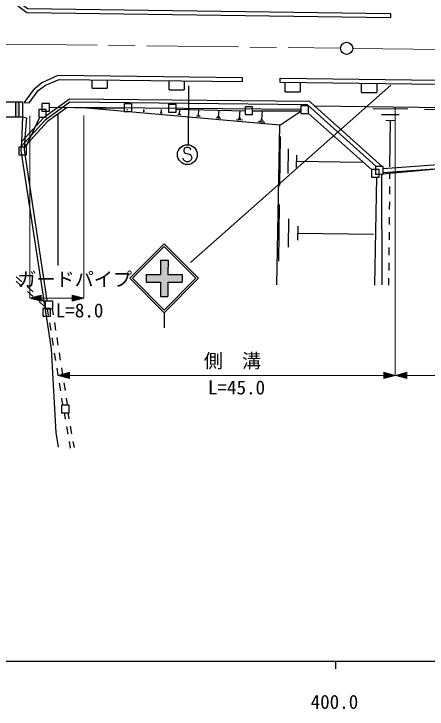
# Model space of a CAD drawing. Units: millimetres, scale not verified. Extents: x 40000 to 680000, y 20000 to 380000.
# Drawn here: x 425877 to 479975, y 198715 to 289646 of the extents above; entities that cross this region are included whole.
import ezdxf
from ezdxf.enums import TextEntityAlignment as Align

# ---------------------------------------------------------------- set-up
doc = ezdxf.new("R2010")
doc.units = ezdxf.units.MM
doc.header["$LTSCALE"] = 1000
doc.linetypes.add('CHAIN', pattern=[18.5, 12, -1.5, 3.5, -1.5])
for name, color, linetype, lineweight in [('M-BGD', 7, 'Continuous', 25), ('M-BMK', 2, 'CHAIN', 13), ('M-BMK-ROW', 30, 'Continuous', 25), ('M-BMK-SRVR', 3, 'Continuous', 25), ('M-STR-HTXT', 7, 'Continuous', 13), ('M-STR-STRC', 7, 'Continuous', 25), ('M-STR-STRD', 7, 'Continuous', 25), ('M-TTL-BAND', 7, 'Continuous', 25)]:
    doc.layers.add(name, color=color, linetype=linetype, lineweight=lineweight)
doc.styles.add('ＭＳ ゴシック', font='')
doc.styles.get('ＭＳ ゴシック').set_extended_font_data('MS Gothic')

msp = doc.modelspace()

# ---------------------------------------------------------------- hatches: boundary and pattern name
at = {"layer": 'M-STR-STRC'}
for points in [[(426534, 276173), (426534, 278127), (426084, 278127), (426084, 276173)], [(443192, 255563), (445052, 255563), (445053, 257423), (446053, 257423), (446052, 255563), (447912, 255563), (447911, 254563), (446052, 254563), (446051, 252703), (445051, 252703), (445052, 254563), (443191, 254563)]]:
    msp.add_hatch(color=256, dxfattribs=at).paths.add_polyline_path(points)

# ---------------------------------------------------------------- linework, layer by layer
at = {"layer": 'M-BGD'}
for p, q in [((436117, 279934), (436117, 281029)), ((438094, 281005), (438094, 279934)), ((446211, 279710), (446211, 280909)), ((448188, 280886), (448188, 279710)), ((461386, 279452), (461386, 280686)), ((463363, 280661), (463363, 279452)), ((471396, 279355), (471396, 280557)), ((473373, 280532), (473373, 279355)), ((436117, 279934), (438094, 279934)), ((446211, 279710), (448188, 279710)), ((461386, 279452), (463363, 279452)), ((471396, 279355), (473373, 279355)), ((418903, 278127), (426984, 278127)), ((426984, 278127), (426984, 276173)), ((463373, 277153), (432838, 277396)), ((464337, 277749), (473300, 269701)), ((465285, 277571), (474109, 269701)), ((431626, 276525), (431626, 256717)), ((440758, 277062), (440694, 277068)), ((440726, 277065), (440736, 277171)), ((442968, 276865), (442801, 276880)), ((442885, 276873), (442909, 277150)), ((445288, 276659), (445014, 276683)), ((445151, 276671), (445192, 277128)), ((447724, 276442), (447337, 276477)), ((447633, 276515), (447440, 276533)), ((447591, 276584), (447494, 276593)), ((447542, 276589), (447588, 277105)), ((450044, 276406), (450104, 277081)), ((452671, 276214), (452746, 277056)), ((455429, 276013), (455519, 277029)), ((458325, 275802), (458431, 277001)), ((460709, 275086), (463434, 276913)), ((472882, 277275), (477453, 277217)), ((474015, 276499), (476301, 276470)), ((479624, 277190), (483853, 277136)), ((419485, 276173), (426984, 276173)), ((450282, 276215), (449776, 276260)), ((450163, 276310), (449910, 276333)), ((450107, 276400), (449981, 276412)), ((452968, 275976), (452337, 276032)), ((452819, 276095), (452504, 276123)), ((452750, 276207), (452592, 276221)), ((455787, 275725), (455025, 275793)), ((455608, 275869), (455227, 275903)), ((455524, 276004), (455334, 276021)), ((458748, 275462), (457848, 275542)), ((458536, 275632), (458087, 275672)), ((458437, 275792), (458212, 275812)), ((474577, 275730), (475720, 275715)), ((475148, 275722), (475072, 269628)), ((474229, 268893), (553962, 274903)), ((427324, 273419), (427207, 271874)), ((460705, 267187), (460801, 273618)), ((461801, 268779), (461849, 271994)), ((427207, 271874), (430174, 252174)), ((462885, 269567), (462909, 271175)), ((462897, 270371), (471471, 270243)), ((474229, 269701), (473229, 269701)), ((473229, 269701), (473229, 268701)), ((474229, 268701), (474229, 269701)), ((473355, 268285), (473100, 254151)), ((473229, 268701), (474229, 268701)), ((473998, 268701), (474043, 254219)), ((475106, 268080), (475114, 269001)), ((475087, 266080), (475096, 267080)), ((460558, 257299), (460668, 264702)), ((475068, 264080), (475078, 265080)), ((461819, 259131), (461874, 262833)), ((475049, 262080), (475059, 263080)), ((463067, 260038), (463094, 261889)), ((475031, 260080), (475040, 261080)), ((463080, 260963), (472951, 260816)), ((475012, 258081), (475021, 259081)), ((474993, 256081), (475003, 257081)), ((426925, 254003), (426177, 254666)), ((426178, 255276), (426923, 254609)), ((474975, 254160), (474984, 255081)), ((427668, 253942), (428413, 253275)), ((428420, 252675), (427673, 253339)), ((429158, 252607), (429909, 251935)), ((429928, 251337), (429168, 252011)), ((430967, 252084), (429967, 252084)), ((429967, 252084), (429967, 251084)), ((430967, 251084), (430967, 252084)), ((429967, 251084), (430967, 251084)), ((430244, 251033), (430374, 250227)), ((430899, 251093), (431028, 250268)), ((430533, 249240), (430692, 248253)), ((431182, 249280), (431336, 248292)), ((430851, 247265), (431010, 246278)), ((431490, 247304), (431644, 246316)), ((431168, 245291), (431327, 244303)), ((431799, 245328), (431953, 244340)), ((431486, 243316), (431645, 242329)), ((432107, 243352), (432261, 242364)), ((431804, 241342), (431963, 240354)), ((432415, 241376), (432569, 240388)), ((432122, 239367), (432252, 238561)), ((432723, 239400), (432852, 238575)), ((433124, 238474), (432124, 238474)), ((432124, 238474), (432124, 237474)), ((433124, 237474), (433124, 238474)), ((432124, 237474), (433124, 237474)), ((432464, 237499), (432604, 236655)), ((432920, 237515), (433071, 236689)), ((432767, 235668), (432930, 234682)), ((433251, 235705), (433431, 234721)), ((433093, 233695), (433233, 232851)), ((433611, 233738), (433762, 232911))]:
    msp.add_line(p, q, dxfattribs=at)
for points in [[(574169, 276197), (465285, 277571), (464607, 278202), (433155, 278495), (429768, 276035), (426852, 272914)], [(464337, 277749), (433181, 278098), (429989, 275754), (426827, 272288)], [(432838, 277396), (430281, 275558), (427233, 272216)], [(460311, 254213), (460709, 275086), (434932, 277380)], [(553962, 273662), (553962, 275195), (474229, 269380)], [(426852, 272914), (426806, 271761), (430777, 245856), (431352, 234879), (431659, 232967)]]:
    msp.add_lwpolyline(points, dxfattribs=at)
at = {"layer": 'M-BMK'}
for p, q in [((369281, 286387), (468639, 285153)), ((470239, 285134), (573480, 283979))]:
    msp.add_line(p, q, dxfattribs=at)
at = {"layer": 'M-BMK-ROW'}
for p, q in [((430519, 277908), (429519, 277908)), ((429519, 277908), (429519, 276908)), ((430519, 276908), (430519, 277908)), ((430519, 277446), (440329, 277336)), ((441329, 277870), (440329, 277870)), ((440329, 277870), (440329, 276870)), ((441329, 276870), (441329, 277870)), ((447132, 277814), (446132, 277814)), ((446132, 277814), (446132, 276814)), ((447132, 276814), (447132, 277814)), ((457135, 277478), (456135, 277478)), ((456135, 277478), (456135, 276478)), ((457135, 276478), (457135, 277478)), ((464432, 277638), (463432, 277638)), ((463432, 277638), (463432, 276638)), ((464432, 276638), (464432, 277638)), ((430122, 277139), (429122, 277139)), ((429122, 277139), (429122, 276139)), ((429519, 276908), (430519, 276908)), ((430122, 276139), (430122, 277139)), ((440329, 276870), (441329, 276870)), ((446132, 276814), (447132, 276814)), ((447132, 277205), (456135, 276947)), ((456135, 276478), (457135, 276478)), ((457135, 276965), (463432, 276982)), ((463432, 276638), (464432, 276638)), ((464432, 276638), (472711, 269285)), ((427430, 272216), (429276, 276139)), ((429122, 276139), (430122, 276139)), ((427540, 272216), (426540, 272216)), ((426540, 272216), (426540, 271216)), ((427540, 271216), (427540, 272216)), ((426540, 271216), (427540, 271216)), ((473711, 269285), (472711, 269285)), ((472711, 269285), (472711, 268285)), ((473711, 268701), (482249, 269498)), ((473711, 268285), (473711, 269285)), ((472711, 268285), (473711, 268285)), ((430652, 251123), (429652, 251123)), ((429652, 251123), (429652, 250123)), ((430652, 250123), (430652, 251123)), ((429652, 250123), (430652, 250123))]:
    msp.add_line(p, q, dxfattribs=at)
at = {"layer": 'M-BMK-SRVR'}
msp.add_circle((469439, 285143), 800, dxfattribs=at)
at = {"layer": 'M-STR-HTXT'}
for p, q in [((475776, 277438), (475776, 242367)), ((427946, 276318), (427946, 252469)), ((435027, 252469), (435027, 276358)), ((427946, 252469), (429446, 252871)), ((429146, 252790), (429446, 252790)), ((429446, 252067), (429446, 252871)), ((435027, 252469), (433527, 252871)), ((433527, 252871), (433527, 252067)), ((433827, 252790), (433527, 252790)), ((427946, 252469), (429446, 252067)), ((427946, 252469), (429446, 252469)), ((429446, 252549), (428246, 252549)), ((429446, 252388), (428246, 252388)), ((428546, 252629), (429446, 252629)), ((428546, 252308), (429446, 252308)), ((429446, 252710), (428846, 252710)), ((429446, 252227), (428846, 252227)), ((429146, 252147), (429446, 252147)), ((429446, 252469), (433527, 252469)), ((433527, 252710), (434127, 252710)), ((434427, 252629), (433527, 252629)), ((433527, 252549), (434727, 252549)), ((435027, 252469), (433527, 252067)), ((435027, 252469), (433527, 252469)), ((433527, 252388), (434727, 252388)), ((434427, 252308), (433527, 252308)), ((433527, 252227), (434127, 252227)), ((433827, 252147), (433527, 252147)), ((431639, 242367), (433139, 242769)), ((431639, 242367), (433139, 241965)), ((431639, 242367), (433139, 242367)), ((433139, 242447), (431939, 242447)), ((433139, 242287), (431939, 242287)), ((432239, 242528), (433139, 242528)), ((432239, 242206), (433139, 242206)), ((433139, 242608), (432539, 242608)), ((433139, 242126), (432539, 242126)), ((432839, 242689), (433139, 242689)), ((432839, 242046), (433139, 242046)), ((433139, 241965), (433139, 242769)), ((433139, 242367), (474329, 242367)), ((475829, 242367), (474329, 242769)), ((474329, 242769), (474329, 241965)), ((474629, 242689), (474329, 242689)), ((474329, 242608), (474929, 242608)), ((475229, 242528), (474329, 242528)), ((474329, 242447), (475529, 242447)), ((475829, 242367), (474329, 241965)), ((475829, 242367), (474329, 242367)), ((474329, 242287), (475529, 242287)), ((475229, 242206), (474329, 242206)), ((474329, 242126), (474929, 242126)), ((474629, 242046), (474329, 242046)), ((475829, 242367), (477329, 242769)), ((475829, 242367), (477329, 241965)), ((475829, 242367), (477329, 242367)), ((477329, 242447), (476129, 242447)), ((477329, 242287), (476129, 242287)), ((476429, 242528), (477329, 242528)), ((476429, 242206), (477329, 242206)), ((477329, 242608), (476729, 242608)), ((477329, 242126), (476729, 242126)), ((477029, 242689), (477329, 242689)), ((477029, 242046), (477329, 242046)), ((477329, 241965), (477329, 242769)), ((477329, 242367), (572443, 242367))]:
    msp.add_line(p, q, dxfattribs=at)
at = {"layer": 'M-STR-STRC'}
for p, q in [((448720, 272532), (448795, 280244)), ((448978, 257126), (475236, 280330)), ((426084, 278127), (426084, 276173)), ((426534, 278127), (426534, 276173)), ((448232, 272066), (448114, 271830)), ((448468, 272184), (448232, 272066)), ((448705, 272184), (448468, 272184)), ((448941, 272066), (448705, 272184)), ((449059, 271830), (448941, 272066)), ((448114, 271830), (448114, 271712)), ((448114, 271712), (448232, 271475)), ((448232, 271475), (448941, 271239)), ((448941, 271239), (449059, 271121)), ((449059, 271121), (449177, 270884)), ((448114, 270530), (447996, 270766)), ((448232, 270412), (448114, 270530)), ((448468, 270293), (448232, 270412)), ((448705, 270293), (448468, 270293)), ((448941, 270412), (448705, 270293)), ((449059, 270530), (448941, 270412)), ((449177, 270766), (449059, 270530)), ((449177, 270884), (449177, 270766)), ((441051, 255063), (445551, 259563)), ((441405, 255063), (445551, 259209)), ((450052, 255063), (445551, 259563)), ((449698, 255063), (445551, 259209)), ((445053, 257423), (445052, 255563)), ((445053, 257423), (446053, 257423)), ((446053, 257423), (446052, 255563)), ((443192, 255563), (443191, 254563)), ((443192, 255563), (445052, 255563)), ((446052, 255563), (447912, 255563)), ((447912, 255563), (447911, 254563)), ((441051, 255063), (445551, 250562)), ((441405, 255063), (445551, 250916)), ((445551, 250916), (449698, 255063)), ((445552, 250563), (450052, 255063)), ((443191, 254563), (445052, 254563)), ((445052, 254563), (445051, 252703)), ((446052, 254563), (446051, 252703)), ((446052, 254563), (447911, 254563)), ((445051, 252703), (446051, 252703)), ((445552, 250563), (445552, 248563))]:
    msp.add_line(p, q, dxfattribs=at)
msp.add_circle((448587, 271239), 1300, dxfattribs=at)
at = {"layer": 'M-STR-STRD'}
msp.add_line((426984, 276173), (426852, 272914), dxfattribs=at)
for points in [[(475223, 289652), (427677, 290325), (425884, 291685), (425631, 292178), (425102, 292178), (425451, 291433), (427555, 289810), (475227, 289196)], [(427896, 278011), (429050, 279605), (430004, 280303), (431783, 281080), (455793, 280796), (455803, 281277), (431632, 281578), (429518, 280609), (428383, 279664), (427238, 278043)], [(574264, 279234), (460750, 280694), (460745, 281250), (574261, 279804)]]:
    msp.add_lwpolyline(points, close=True, dxfattribs=at)
msp.add_lwpolyline([(426984, 276173), (427507, 276051), (427324, 273419)], dxfattribs=at)
at = {"layer": 'M-TTL-BAND'}
for p, q in [((40000, 205000), (579000, 205000)), ((468000, 205000), (468000, 204000))]:
    msp.add_line(p, q, dxfattribs=at)

# ---------------------------------------------------------------- texts
at = {"layer": 'M-STR-HTXT', "style": 'ＭＳ ゴシック'}
for s, p in [('ガードパイプ', (433834, 253472)), ('L=8.0', (434478, 249395)), ('側\u3000溝', (454495, 242805)), ('L=45.0', (455023, 239316))]:
    msp.add_text(s, height=1833, dxfattribs=at).set_placement(p, align=Align.BOTTOM_CENTER)
at = {"layer": 'M-TTL-BAND', "style": 'ＭＳ ゴシック'}
msp.add_text('400.0', height=1833, dxfattribs=at).set_placement((467844, 198195), align=Align.BOTTOM_CENTER)

doc.saveas('drawing.dxf')
